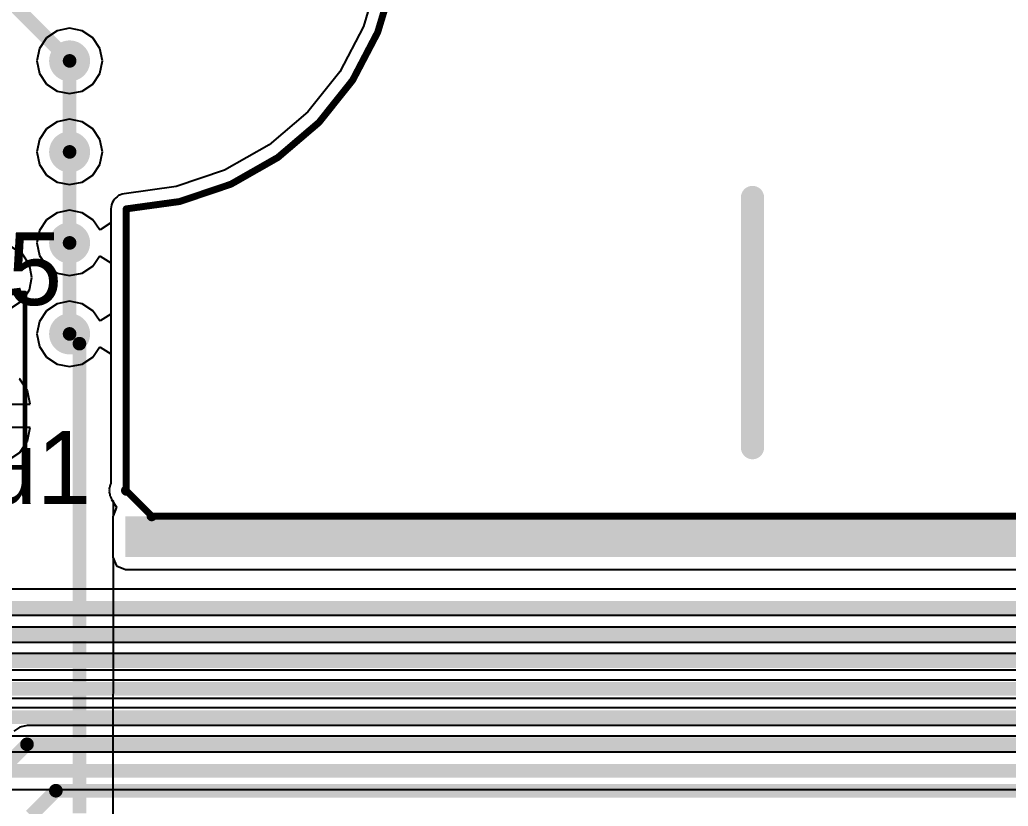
# Model space of a CAD drawing. Extents: x 17 to 262, y 47 to 156.
# Drawn here: x 74.95 to 85.81, y 63.81 to 72.45 of the extents above; entities that cross this region are included whole.
import ezdxf

# ---------------------------------------------------------------- set-up
doc = ezdxf.new("R2010")
doc.units = 0
doc.layers.get('0').update_dxf_attribs({"linetype": 'CONTINUOUS'})
for name, color, linetype in [('BOTTOMLAYER', 5, 'CONTINUOUS'), ('KEEPOUTLAYER', 6, 'CONTINUOUS'), ('MECHANICAL1', 6, 'CONTINUOUS'), ('MECHANICAL16', 56, 'CONTINUOUS'), ('MIDLAYER1', 16, 'CONTINUOUS'), ('MIDLAYER2', 76, 'CONTINUOUS'), ('MULTILAYER', 9, 'CONTINUOUS'), ('TOPLAYER', 1, 'CONTINUOUS'), ('TOPOVERLAY', 2, 'CONTINUOUS'), ('TOPPASTE', 8, 'CONTINUOUS'), ('TOPSOLDER', 216, 'CONTINUOUS'), ('VIAHOLELAYER', 16, 'CONTINUOUS')]:
    doc.layers.add(name, color=color, linetype=linetype)

# ---------------------------------------------------------------- blocks, each defined once
blk = doc.blocks.new('0402_CAP_15')
at = {"layer": 'MECHANICAL16'}
for points, const_width in [([(-0.95, -0.5), (-0.95, 0.508)], 0.0508), ([(0.965, 0.508), (-0.95, 0.508)], 0.0508), ([(0.965, -0.5), (0.965, 0.508)], 0.0508), ([(-0.6, -0.3), (-0.6, 0.305)], 0.0254), ([(0.61, 0.305), (-0.6, 0.305)], 0.0254), ([(0.508, 0.203), (-0.508, 0.203)], 0.203), ([(0.61, -0.3), (0.61, 0.305)], 0.0254), ([(0.508, -0.203), (-0.508, -0.203)], 0.203), ([(0.61, -0.3), (-0.6, -0.3)], 0.0254), ([(0.965, -0.5), (-0.95, -0.5)], 0.0508)]:
    blk.add_lwpolyline(points, dxfattribs=dict(at, const_width=const_width))
for points, const_width in [([(-0.963, 0.508, 1), (-0.937, 0.508, 1)], 0.0254), ([(-0.963, 0.508, 1), (-0.937, 0.508, 1)], 0.0254), ([(0.952, 0.508, 1), (0.978, 0.508, 1)], 0.0254), ([(0.952, 0.508, 1), (0.978, 0.508, 1)], 0.0254), ([(-0.606, 0.305, 1), (-0.594, 0.305, 1)], 0.0127), ([(-0.606, 0.305, 1), (-0.594, 0.305, 1)], 0.0127), ([(-0.559, 0.203, 1), (-0.457, 0.203, 1)], 0.102), ([(0.457, 0.203, 1), (0.559, 0.203, 1)], 0.102), ([(0.603, 0.305, 1), (0.616, 0.305, 1)], 0.0127), ([(0.603, 0.305, 1), (0.616, 0.305, 1)], 0.0127), ([(-0.559, -0.203, 1), (-0.457, -0.203, 1)], 0.102), ([(0.457, -0.203, 1), (0.559, -0.203, 1)], 0.102), ([(-0.606, -0.3, 1), (-0.594, -0.3, 1)], 0.0127), ([(-0.606, -0.3, 1), (-0.594, -0.3, 1)], 0.0127), ([(0.603, -0.3, 1), (0.616, -0.3, 1)], 0.0127), ([(0.603, -0.3, 1), (0.616, -0.3, 1)], 0.0127), ([(-0.963, -0.5, 1), (-0.937, -0.5, 1)], 0.0254), ([(-0.963, -0.5, 1), (-0.937, -0.5, 1)], 0.0254), ([(0.952, -0.5, 1), (0.978, -0.5, 1)], 0.0254), ([(0.952, -0.5, 1), (0.978, -0.5, 1)], 0.0254)]:
    blk.add_lwpolyline(points, format="xyb", close=True, dxfattribs=dict(at, const_width=const_width))
for points in [[(-0.712, -0.305), (-0.407, -0.305), (-0.712, 0.304), (-0.407, 0.304)], [(0.405, -0.305), (0.71, -0.305), (0.405, 0.304), (0.71, 0.304)]]:
    blk.add_solid(points, dxfattribs=at)
at = {"layer": 'TOPLAYER', "const_width": 0.127}
for points in [[(-0.59, 0.178, 1), (-0.463, 0.178, 1)], [(-0.336, 0.178, 1), (-0.209, 0.178, 1)], [(0.209, 0.178, 1), (0.336, 0.178, 1)], [(0.463, 0.178, 1), (0.59, 0.178, 1)], [(-0.59, -0.178, 1), (-0.463, -0.178, 1)], [(-0.336, -0.178, 1), (-0.209, -0.178, 1)], [(0.209, -0.178, 1), (0.336, -0.178, 1)], [(0.463, -0.178, 1), (0.59, -0.178, 1)]]:
    blk.add_lwpolyline(points, format="xyb", close=True, dxfattribs=at)
at = {"layer": 'TOPLAYER'}
for points in [[(-0.527, -0.305), (-0.273, -0.305), (-0.527, 0.305), (-0.273, 0.305)], [(0.273, -0.305), (0.527, -0.305), (0.273, 0.305), (0.527, 0.305)], [(-0.654, -0.178), (-0.146, -0.178), (-0.654, 0.178), (-0.146, 0.178)], [(0.146, -0.178), (0.654, -0.178), (0.146, 0.178), (0.654, 0.178)]]:
    blk.add_solid(points, dxfattribs=at)
at = {"layer": 'TOPOVERLAY', "const_width": 0.152}
blk.add_lwpolyline([(0, -0.01), (0, 0.025)], dxfattribs=at)
at = {"layer": 'TOPOVERLAY', "const_width": 0.0762}
for points in [[(-0.038, 0.025, 1), (0.038, 0.025, 1)], [(-0.038, -0.01, 1), (0.038, -0.01, 1)]]:
    blk.add_lwpolyline(points, format="xyb", close=True, dxfattribs=at)
at = {"layer": 'TOPPASTE', "const_width": 0.127}
for points in [[(-0.59, 0.178, 1), (-0.463, 0.178, 1)], [(-0.336, 0.178, 1), (-0.209, 0.178, 1)], [(0.209, 0.178, 1), (0.336, 0.178, 1)], [(0.463, 0.178, 1), (0.59, 0.178, 1)], [(-0.59, -0.178, 1), (-0.463, -0.178, 1)], [(-0.336, -0.178, 1), (-0.209, -0.178, 1)], [(0.209, -0.178, 1), (0.336, -0.178, 1)], [(0.463, -0.178, 1), (0.59, -0.178, 1)]]:
    blk.add_lwpolyline(points, format="xyb", close=True, dxfattribs=at)
at = {"layer": 'TOPPASTE'}
for points in [[(-0.527, -0.305), (-0.273, -0.305), (-0.527, 0.305), (-0.273, 0.305)], [(0.273, -0.305), (0.527, -0.305), (0.273, 0.305), (0.527, 0.305)], [(-0.654, -0.178), (-0.146, -0.178), (-0.654, 0.178), (-0.146, 0.178)], [(0.146, -0.178), (0.654, -0.178), (0.146, 0.178), (0.654, 0.178)]]:
    blk.add_solid(points, dxfattribs=at)
at = {"layer": 'TOPSOLDER', "const_width": 0.127}
for points in [[(-0.59, 0.178, 1), (-0.463, 0.178, 1)], [(-0.336, 0.178, 1), (-0.209, 0.178, 1)], [(0.209, 0.178, 1), (0.336, 0.178, 1)], [(0.463, 0.178, 1), (0.59, 0.178, 1)], [(-0.59, -0.178, 1), (-0.463, -0.178, 1)], [(-0.336, -0.178, 1), (-0.209, -0.178, 1)], [(0.209, -0.178, 1), (0.336, -0.178, 1)], [(0.463, -0.178, 1), (0.59, -0.178, 1)]]:
    blk.add_lwpolyline(points, format="xyb", close=True, dxfattribs=at)
at = {"layer": 'TOPSOLDER'}
for points in [[(-0.527, -0.305), (-0.273, -0.305), (-0.527, 0.305), (-0.273, 0.305)], [(0.273, -0.305), (0.527, -0.305), (0.273, 0.305), (0.527, 0.305)], [(-0.654, -0.178), (-0.146, -0.178), (-0.654, 0.178), (-0.146, 0.178)], [(0.146, -0.178), (0.654, -0.178), (0.146, 0.178), (0.654, 0.178)]]:
    blk.add_solid(points, dxfattribs=at)

msp = doc.modelspace()

# ---------------------------------------------------------------- linework, layer by layer
at = {"layer": 'BOTTOMLAYER'}
for p, q in [((78.888, 72.915), (78.726, 72.378)), ((78.726, 72.378), (78.466, 71.881)), ((78.466, 71.881), (78.116, 71.442)), ((78.116, 71.442), (77.69, 71.077)), ((77.69, 71.077), (77.202, 70.8)), ((77.202, 70.8), (76.67, 70.62)), ((76.67, 70.62), (76.098, 70.541)), ((75.978, 70.457), (75.966, 70.439)), ((75.987, 70.476), (75.978, 70.457)), ((75.996, 70.484), (75.987, 70.476)), ((76.002, 70.493), (75.996, 70.484)), ((76.02, 70.505), (76.002, 70.493)), ((76.036, 70.52), (76.02, 70.505)), ((76.047, 70.524), (76.036, 70.52)), ((76.057, 70.53), (76.047, 70.524)), ((76.078, 70.534), (76.057, 70.53)), ((76.098, 70.541), (76.078, 70.534)), ((75.957, 70.396), (75.953, 70.374)), ((75.953, 70.374), (75.953, 67.359)), ((75.958, 70.417), (75.957, 70.396)), ((75.964, 70.428), (75.958, 70.417)), ((75.966, 70.439), (75.964, 70.428)), ((74.981, 69.875), (74.864, 69.953)), ((75.058, 69.759), (74.981, 69.875)), ((75.086, 69.621), (75.058, 69.759)), ((75.058, 69.484), (75.086, 69.621)), ((74.981, 69.368), (75.058, 69.484)), ((74.864, 69.29), (74.981, 69.368)), ((75.938, 67.311), (75.935, 67.302)), ((75.94, 67.321), (75.938, 67.316)), ((75.938, 67.316), (75.938, 67.311)), ((75.941, 67.327), (75.94, 67.321)), ((75.943, 67.33), (75.941, 67.327)), ((75.944, 67.339), (75.943, 67.33)), ((75.945, 67.343), (75.944, 67.339)), ((75.95, 67.351), (75.945, 67.343)), ((75.951, 67.356), (75.95, 67.351)), ((75.953, 67.359), (75.951, 67.356)), ((75.935, 67.302), (75.935, 67.298)), ((75.935, 67.298), (75.936, 67.29)), ((75.936, 67.29), (75.935, 67.287)), ((75.935, 67.287), (75.936, 67.281)), ((75.936, 67.281), (75.935, 67.274)), ((75.935, 67.274), (75.936, 67.27)), ((75.936, 67.27), (75.935, 67.261)), ((75.935, 67.261), (75.935, 67.257)), ((75.935, 67.257), (75.937, 67.25)), ((75.937, 67.25), (75.937, 67.247)), ((75.937, 67.247), (75.94, 67.24)), ((75.94, 67.24), (75.94, 67.233)), ((75.94, 67.233), (75.942, 67.23)), ((75.942, 67.23), (75.943, 67.222)), ((75.943, 67.222), (75.944, 67.218)), ((75.944, 67.218), (75.948, 67.212)), ((75.948, 67.212), (75.948, 67.209)), ((75.948, 67.209), (75.952, 67.202)), ((75.952, 67.202), (75.955, 67.195)), ((75.955, 67.195), (75.957, 67.192)), ((75.957, 67.192), (75.959, 67.185)), ((75.959, 67.185), (75.961, 67.182)), ((75.961, 67.182), (75.966, 67.177)), ((75.966, 67.177), (75.967, 67.174)), ((75.967, 67.174), (75.973, 67.168)), ((75.973, 67.168), (75.977, 67.161)), ((75.977, 67.161), (75.978, 67.16)), ((75.978, 67.16), (75.978, 67)), ((75.978, 67), (75.976, 66.995)), ((75.976, 66.995), (75.976, 66.548)), ((75.976, 66.548), (75.978, 66.544)), ((75.978, 66.544), (75.974, 62.854))]:
    msp.add_line(p, q, dxfattribs=at)
at = {"layer": 'BOTTOMLAYER', "const_width": 0.225}
for points in [[(75.387, 72, 1), (75.612, 72, 1)], [(75.387, 71, 1), (75.612, 71, 1)], [(75.387, 70, 1), (75.612, 70, 1)], [(75.387, 69, 1), (75.612, 69, 1)]]:
    msp.add_lwpolyline(points, format="xyb", close=True, dxfattribs=at)
at = {"layer": 'KEEPOUTLAYER', "const_width": 0.0762}
for points in [[(78.883, 72.314), (79.054, 72.882)], [(78.608, 71.788), (78.883, 72.314)], [(78.238, 71.324), (78.608, 71.788)], [(77.787, 70.939), (78.238, 71.324)], [(77.271, 70.645), (77.787, 70.939)], [(76.709, 70.455), (77.271, 70.645)], [(76.121, 70.374), (76.709, 70.455)], [(76.121, 67.298), (76.121, 70.374)], [(76.102, 67.279), (76.103, 67.284)], [(76.102, 67.279), (76.103, 67.275)], [(76.103, 67.284), (76.104, 67.288)], [(76.103, 67.275), (76.104, 67.271)], [(76.104, 67.288), (76.106, 67.291)], [(76.104, 67.271), (76.106, 67.268)], [(76.106, 67.291), (76.109, 67.294)], [(76.109, 67.294), (76.113, 67.296)], [(76.113, 67.296), (76.117, 67.298)], [(76.117, 67.298), (76.121, 67.298)], [(76.106, 67.268), (76.109, 67.265)], [(76.109, 67.265), (76.112, 67.263)], [(76.112, 67.263), (76.116, 67.261)], [(76.116, 67.261), (76.12, 67.26)], [(76.12, 67.26), (76.124, 67.26)], [(76.124, 67.26), (76.128, 67.261)], [(76.128, 67.261), (76.132, 67.263)], [(76.132, 67.263), (76.135, 67.266)], [(76.135, 67.266), (76.388, 67.013)], [(76.382, 66.999), (76.383, 67.004)], [(76.382, 66.999), (76.383, 66.995)], [(76.383, 67.004), (76.385, 67.009)], [(76.383, 66.995), (76.384, 66.991)], [(76.384, 66.991), (76.386, 66.988)], [(76.385, 67.009), (76.388, 67.013)], [(76.386, 66.988), (76.389, 66.985)], [(76.389, 66.985), (76.392, 66.983)], [(76.392, 66.983), (76.395, 66.981)], [(76.395, 66.981), (76.399, 66.98)], [(76.399, 66.98), (76.403, 66.98)], [(76.403, 66.98), (76.407, 66.981)], [(76.407, 66.981), (76.411, 66.983)], [(76.411, 66.983), (76.414, 66.985)], [(76.414, 66.985), (76.417, 66.988)], [(76.417, 66.988), (76.419, 66.991)], [(76.419, 66.991), (76.42, 66.995)], [(76.42, 66.999), (117.925, 66.999)], [(76.42, 66.995), (76.42, 66.999)]]:
    msp.add_lwpolyline(points, dxfattribs=at)
at = {"layer": 'KEEPOUTLAYER', "const_width": 0.0381}
for points in [[(78.864, 72.314, 1), (78.902, 72.314, 1)], [(78.864, 72.314, 1), (78.902, 72.314, 1)], [(78.589, 71.788, 1), (78.627, 71.788, 1)], [(78.589, 71.788, 1), (78.627, 71.788, 1)], [(78.219, 71.324, 1), (78.257, 71.324, 1)], [(78.219, 71.324, 1), (78.257, 71.324, 1)], [(77.768, 70.939, 1), (77.806, 70.939, 1)], [(77.768, 70.939, 1), (77.806, 70.939, 1)], [(77.252, 70.645, 1), (77.29, 70.645, 1)], [(77.252, 70.645, 1), (77.29, 70.645, 1)], [(76.69, 70.455, 1), (76.728, 70.455, 1)], [(76.69, 70.455, 1), (76.728, 70.455, 1)], [(76.102, 70.374, 1), (76.14, 70.374, 1)], [(76.102, 70.374, 1), (76.14, 70.374, 1)], [(76.083, 67.279, 1), (76.121, 67.279, 1)], [(76.083, 67.279, 1), (76.121, 67.279, 1)], [(76.084, 67.284, 1), (76.122, 67.284, 1)], [(76.084, 67.284, 1), (76.122, 67.284, 1)], [(76.084, 67.275, 1), (76.122, 67.275, 1)], [(76.084, 67.275, 1), (76.122, 67.275, 1)], [(76.085, 67.288, 1), (76.123, 67.288, 1)], [(76.085, 67.288, 1), (76.123, 67.288, 1)], [(76.085, 67.271, 1), (76.123, 67.271, 1)], [(76.085, 67.271, 1), (76.123, 67.271, 1)], [(76.087, 67.291, 1), (76.125, 67.291, 1)], [(76.087, 67.291, 1), (76.125, 67.291, 1)], [(76.09, 67.294, 1), (76.128, 67.294, 1)], [(76.09, 67.294, 1), (76.128, 67.294, 1)], [(76.094, 67.296, 1), (76.132, 67.296, 1)], [(76.094, 67.296, 1), (76.132, 67.296, 1)], [(76.098, 67.298, 1), (76.136, 67.298, 1)], [(76.098, 67.298, 1), (76.136, 67.298, 1)], [(76.102, 67.298, 1), (76.14, 67.298, 1)], [(76.102, 67.298, 1), (76.14, 67.298, 1)], [(76.087, 67.268, 1), (76.125, 67.268, 1)], [(76.087, 67.268, 1), (76.125, 67.268, 1)], [(76.09, 67.265, 1), (76.128, 67.265, 1)], [(76.09, 67.265, 1), (76.128, 67.265, 1)], [(76.093, 67.263, 1), (76.131, 67.263, 1)], [(76.093, 67.263, 1), (76.131, 67.263, 1)], [(76.097, 67.261, 1), (76.135, 67.261, 1)], [(76.097, 67.261, 1), (76.135, 67.261, 1)], [(76.101, 67.26, 1), (76.139, 67.26, 1)], [(76.101, 67.26, 1), (76.139, 67.26, 1)], [(76.105, 67.26, 1), (76.143, 67.26, 1)], [(76.105, 67.26, 1), (76.143, 67.26, 1)], [(76.109, 67.261, 1), (76.147, 67.261, 1)], [(76.109, 67.261, 1), (76.147, 67.261, 1)], [(76.113, 67.263, 1), (76.151, 67.263, 1)], [(76.113, 67.263, 1), (76.151, 67.263, 1)], [(76.116, 67.266, 1), (76.154, 67.266, 1)], [(76.116, 67.266, 1), (76.154, 67.266, 1)], [(76.363, 66.999, 1), (76.401, 66.999, 1)], [(76.363, 66.999, 1), (76.401, 66.999, 1)], [(76.364, 67.004, 1), (76.402, 67.004, 1)], [(76.364, 67.004, 1), (76.402, 67.004, 1)], [(76.364, 66.995, 1), (76.402, 66.995, 1)], [(76.364, 66.995, 1), (76.402, 66.995, 1)], [(76.365, 66.991, 1), (76.403, 66.991, 1)], [(76.365, 66.991, 1), (76.403, 66.991, 1)], [(76.366, 67.009, 1), (76.404, 67.009, 1)], [(76.366, 67.009, 1), (76.404, 67.009, 1)], [(76.367, 66.988, 1), (76.405, 66.988, 1)], [(76.367, 66.988, 1), (76.405, 66.988, 1)], [(76.369, 67.013, 1), (76.407, 67.013, 1)], [(76.369, 67.013, 1), (76.407, 67.013, 1)], [(76.37, 66.985, 1), (76.408, 66.985, 1)], [(76.37, 66.985, 1), (76.408, 66.985, 1)], [(76.373, 66.983, 1), (76.411, 66.983, 1)], [(76.373, 66.983, 1), (76.411, 66.983, 1)], [(76.376, 66.981, 1), (76.415, 66.981, 1)], [(76.376, 66.981, 1), (76.415, 66.981, 1)], [(76.38, 66.98, 1), (76.418, 66.98, 1)], [(76.38, 66.98, 1), (76.418, 66.98, 1)], [(76.384, 66.98, 1), (76.422, 66.98, 1)], [(76.384, 66.98, 1), (76.422, 66.98, 1)], [(76.388, 66.981, 1), (76.426, 66.981, 1)], [(76.388, 66.981, 1), (76.426, 66.981, 1)], [(76.392, 66.983, 1), (76.43, 66.983, 1)], [(76.392, 66.983, 1), (76.43, 66.983, 1)], [(76.395, 66.985, 1), (76.433, 66.985, 1)], [(76.395, 66.985, 1), (76.433, 66.985, 1)], [(76.398, 66.988, 1), (76.436, 66.988, 1)], [(76.398, 66.988, 1), (76.436, 66.988, 1)], [(76.4, 66.991, 1), (76.438, 66.991, 1)], [(76.4, 66.991, 1), (76.438, 66.991, 1)], [(76.401, 66.999, 1), (76.439, 66.999, 1)], [(76.401, 66.999, 1), (76.439, 66.999, 1)], [(76.401, 66.995, 1), (76.439, 66.995, 1)], [(76.401, 66.995, 1), (76.439, 66.995, 1)]]:
    msp.add_lwpolyline(points, format="xyb", close=True, dxfattribs=at)
at = {"layer": 'KEEPOUTLAYER'}
msp.add_solid([(76.113, 66.548), (117.856, 66.548), (76.113, 66.995), (117.856, 66.995)], dxfattribs=at)
at = {"layer": 'MECHANICAL1', "const_width": 0.0762}
for points in [[(78.883, 72.314), (79.054, 72.882)], [(78.608, 71.788), (78.883, 72.314)], [(78.238, 71.324), (78.608, 71.788)], [(77.787, 70.939), (78.238, 71.324)], [(77.271, 70.645), (77.787, 70.939)], [(76.709, 70.455), (77.271, 70.645)], [(76.121, 70.374), (76.709, 70.455)], [(76.121, 67.298), (76.121, 70.374)], [(76.102, 67.279), (76.103, 67.284)], [(76.102, 67.279), (76.103, 67.275)], [(76.103, 67.284), (76.104, 67.288)], [(76.103, 67.275), (76.104, 67.271)], [(76.104, 67.288), (76.106, 67.291)], [(76.104, 67.271), (76.106, 67.268)], [(76.106, 67.291), (76.109, 67.294)], [(76.109, 67.294), (76.113, 67.296)], [(76.113, 67.296), (76.117, 67.298)], [(76.117, 67.298), (76.121, 67.298)], [(76.106, 67.268), (76.109, 67.265)], [(76.109, 67.265), (76.112, 67.263)], [(76.112, 67.263), (76.116, 67.261)], [(76.116, 67.261), (76.12, 67.26)], [(76.12, 67.26), (76.124, 67.26)], [(76.124, 67.26), (76.128, 67.261)], [(76.128, 67.261), (76.132, 67.263)], [(76.132, 67.263), (76.135, 67.266)], [(76.135, 67.266), (76.388, 67.013)], [(76.382, 66.999), (76.383, 67.004)], [(76.382, 66.999), (76.383, 66.995)], [(76.383, 67.004), (76.385, 67.009)], [(76.383, 66.995), (76.384, 66.991)], [(76.384, 66.991), (76.386, 66.988)], [(76.385, 67.009), (76.388, 67.013)], [(76.386, 66.988), (76.389, 66.985)], [(76.389, 66.985), (76.392, 66.983)], [(76.392, 66.983), (76.395, 66.981)], [(76.395, 66.981), (76.399, 66.98)], [(76.399, 66.98), (76.403, 66.98)], [(76.403, 66.98), (76.407, 66.981)], [(76.407, 66.981), (76.411, 66.983)], [(76.411, 66.983), (76.414, 66.985)], [(76.414, 66.985), (76.417, 66.988)], [(76.417, 66.988), (76.419, 66.991)], [(76.419, 66.991), (76.42, 66.995)], [(76.42, 66.999), (117.925, 66.999)], [(76.42, 66.995), (76.42, 66.999)]]:
    msp.add_lwpolyline(points, dxfattribs=at)
at = {"layer": 'MECHANICAL1', "const_width": 0.0381}
for points in [[(78.864, 72.314, 1), (78.902, 72.314, 1)], [(78.864, 72.314, 1), (78.902, 72.314, 1)], [(78.589, 71.788, 1), (78.627, 71.788, 1)], [(78.589, 71.788, 1), (78.627, 71.788, 1)], [(78.219, 71.324, 1), (78.257, 71.324, 1)], [(78.219, 71.324, 1), (78.257, 71.324, 1)], [(77.768, 70.939, 1), (77.806, 70.939, 1)], [(77.768, 70.939, 1), (77.806, 70.939, 1)], [(77.252, 70.645, 1), (77.29, 70.645, 1)], [(77.252, 70.645, 1), (77.29, 70.645, 1)], [(76.69, 70.455, 1), (76.728, 70.455, 1)], [(76.69, 70.455, 1), (76.728, 70.455, 1)], [(76.102, 70.374, 1), (76.14, 70.374, 1)], [(76.102, 70.374, 1), (76.14, 70.374, 1)], [(76.083, 67.279, 1), (76.121, 67.279, 1)], [(76.083, 67.279, 1), (76.121, 67.279, 1)], [(76.084, 67.284, 1), (76.122, 67.284, 1)], [(76.084, 67.284, 1), (76.122, 67.284, 1)], [(76.084, 67.275, 1), (76.122, 67.275, 1)], [(76.084, 67.275, 1), (76.122, 67.275, 1)], [(76.085, 67.288, 1), (76.123, 67.288, 1)], [(76.085, 67.288, 1), (76.123, 67.288, 1)], [(76.085, 67.271, 1), (76.123, 67.271, 1)], [(76.085, 67.271, 1), (76.123, 67.271, 1)], [(76.087, 67.291, 1), (76.125, 67.291, 1)], [(76.087, 67.291, 1), (76.125, 67.291, 1)], [(76.09, 67.294, 1), (76.128, 67.294, 1)], [(76.09, 67.294, 1), (76.128, 67.294, 1)], [(76.094, 67.296, 1), (76.132, 67.296, 1)], [(76.094, 67.296, 1), (76.132, 67.296, 1)], [(76.098, 67.298, 1), (76.136, 67.298, 1)], [(76.098, 67.298, 1), (76.136, 67.298, 1)], [(76.102, 67.298, 1), (76.14, 67.298, 1)], [(76.102, 67.298, 1), (76.14, 67.298, 1)], [(76.087, 67.268, 1), (76.125, 67.268, 1)], [(76.087, 67.268, 1), (76.125, 67.268, 1)], [(76.09, 67.265, 1), (76.128, 67.265, 1)], [(76.09, 67.265, 1), (76.128, 67.265, 1)], [(76.093, 67.263, 1), (76.131, 67.263, 1)], [(76.093, 67.263, 1), (76.131, 67.263, 1)], [(76.097, 67.261, 1), (76.135, 67.261, 1)], [(76.097, 67.261, 1), (76.135, 67.261, 1)], [(76.101, 67.26, 1), (76.139, 67.26, 1)], [(76.101, 67.26, 1), (76.139, 67.26, 1)], [(76.105, 67.26, 1), (76.143, 67.26, 1)], [(76.105, 67.26, 1), (76.143, 67.26, 1)], [(76.109, 67.261, 1), (76.147, 67.261, 1)], [(76.109, 67.261, 1), (76.147, 67.261, 1)], [(76.113, 67.263, 1), (76.151, 67.263, 1)], [(76.113, 67.263, 1), (76.151, 67.263, 1)], [(76.116, 67.266, 1), (76.154, 67.266, 1)], [(76.116, 67.266, 1), (76.154, 67.266, 1)], [(76.363, 66.999, 1), (76.401, 66.999, 1)], [(76.363, 66.999, 1), (76.401, 66.999, 1)], [(76.364, 67.004, 1), (76.402, 67.004, 1)], [(76.364, 67.004, 1), (76.402, 67.004, 1)], [(76.364, 66.995, 1), (76.402, 66.995, 1)], [(76.364, 66.995, 1), (76.402, 66.995, 1)], [(76.365, 66.991, 1), (76.403, 66.991, 1)], [(76.365, 66.991, 1), (76.403, 66.991, 1)], [(76.366, 67.009, 1), (76.404, 67.009, 1)], [(76.366, 67.009, 1), (76.404, 67.009, 1)], [(76.367, 66.988, 1), (76.405, 66.988, 1)], [(76.367, 66.988, 1), (76.405, 66.988, 1)], [(76.369, 67.013, 1), (76.407, 67.013, 1)], [(76.369, 67.013, 1), (76.407, 67.013, 1)], [(76.37, 66.985, 1), (76.408, 66.985, 1)], [(76.37, 66.985, 1), (76.408, 66.985, 1)], [(76.373, 66.983, 1), (76.411, 66.983, 1)], [(76.373, 66.983, 1), (76.411, 66.983, 1)], [(76.376, 66.981, 1), (76.415, 66.981, 1)], [(76.376, 66.981, 1), (76.415, 66.981, 1)], [(76.38, 66.98, 1), (76.418, 66.98, 1)], [(76.38, 66.98, 1), (76.418, 66.98, 1)], [(76.384, 66.98, 1), (76.422, 66.98, 1)], [(76.384, 66.98, 1), (76.422, 66.98, 1)], [(76.388, 66.981, 1), (76.426, 66.981, 1)], [(76.388, 66.981, 1), (76.426, 66.981, 1)], [(76.392, 66.983, 1), (76.43, 66.983, 1)], [(76.392, 66.983, 1), (76.43, 66.983, 1)], [(76.395, 66.985, 1), (76.433, 66.985, 1)], [(76.395, 66.985, 1), (76.433, 66.985, 1)], [(76.398, 66.988, 1), (76.436, 66.988, 1)], [(76.398, 66.988, 1), (76.436, 66.988, 1)], [(76.4, 66.991, 1), (76.438, 66.991, 1)], [(76.4, 66.991, 1), (76.438, 66.991, 1)], [(76.401, 66.999, 1), (76.439, 66.999, 1)], [(76.401, 66.999, 1), (76.439, 66.999, 1)], [(76.401, 66.995, 1), (76.439, 66.995, 1)], [(76.401, 66.995, 1), (76.439, 66.995, 1)]]:
    msp.add_lwpolyline(points, format="xyb", close=True, dxfattribs=at)
at = {"layer": 'MIDLAYER1'}
for p, q in [((78.888, 72.915), (78.726, 72.378)), ((75.363, 72.332), (75.246, 72.254)), ((75.5, 72.359), (75.363, 72.332)), ((75.637, 72.332), (75.5, 72.359)), ((75.754, 72.254), (75.637, 72.332)), ((78.726, 72.378), (78.466, 71.881)), ((75.246, 72.254), (75.168, 72.137)), ((75.832, 72.137), (75.754, 72.254)), ((75.168, 72.137), (75.141, 72)), ((75.859, 72), (75.832, 72.137)), ((75.141, 72), (75.168, 71.863)), ((75.832, 71.863), (75.859, 72)), ((78.466, 71.881), (78.116, 71.442)), ((75.168, 71.863), (75.246, 71.746)), ((75.754, 71.746), (75.832, 71.863)), ((75.246, 71.746), (75.363, 71.668)), ((75.363, 71.668), (75.5, 71.641)), ((75.5, 71.641), (75.637, 71.668)), ((75.637, 71.668), (75.754, 71.746)), ((78.116, 71.442), (77.69, 71.077)), ((75.363, 71.332), (75.246, 71.254)), ((75.5, 71.359), (75.363, 71.332)), ((75.637, 71.332), (75.5, 71.359)), ((75.754, 71.254), (75.637, 71.332)), ((75.246, 71.254), (75.168, 71.137)), ((75.832, 71.137), (75.754, 71.254)), ((75.168, 71.137), (75.141, 71)), ((75.859, 71), (75.832, 71.137)), ((75.141, 71), (75.168, 70.863)), ((75.832, 70.863), (75.859, 71)), ((77.69, 71.077), (77.202, 70.8)), ((75.168, 70.863), (75.246, 70.746)), ((75.754, 70.746), (75.832, 70.863)), ((77.202, 70.8), (76.67, 70.62)), ((75.246, 70.746), (75.363, 70.668)), ((75.637, 70.668), (75.754, 70.746)), ((75.363, 70.668), (75.5, 70.641)), ((75.5, 70.641), (75.637, 70.668)), ((76.67, 70.62), (76.098, 70.541)), ((75.978, 70.457), (75.966, 70.439)), ((75.987, 70.476), (75.978, 70.457)), ((75.996, 70.484), (75.987, 70.476)), ((76.002, 70.493), (75.996, 70.484)), ((76.02, 70.505), (76.002, 70.493)), ((76.036, 70.52), (76.02, 70.505)), ((76.047, 70.524), (76.036, 70.52)), ((76.057, 70.53), (76.047, 70.524)), ((76.078, 70.534), (76.057, 70.53)), ((76.098, 70.541), (76.078, 70.534)), ((75.5, 70.359), (75.363, 70.332)), ((75.637, 70.332), (75.5, 70.359)), ((75.957, 70.396), (75.953, 70.374)), ((75.953, 70.374), (75.953, 70.219)), ((75.958, 70.417), (75.957, 70.396)), ((75.964, 70.428), (75.958, 70.417)), ((75.966, 70.439), (75.964, 70.428)), ((75.246, 70.254), (75.168, 70.137)), ((75.363, 70.332), (75.246, 70.254)), ((75.754, 70.254), (75.637, 70.332)), ((75.826, 70.146), (75.754, 70.254)), ((75.168, 70.137), (75.141, 70)), ((75.835, 70.145), (75.826, 70.146)), ((75.953, 70.219), (75.835, 70.145)), ((75.141, 70), (75.168, 69.863)), ((75.168, 69.863), (75.246, 69.746)), ((75.754, 69.746), (75.826, 69.854)), ((75.826, 69.854), (75.835, 69.855)), ((75.835, 69.855), (75.953, 69.781)), ((75.246, 69.746), (75.363, 69.668)), ((75.637, 69.668), (75.754, 69.746)), ((75.953, 69.781), (75.953, 69.219)), ((75.363, 69.668), (75.5, 69.641)), ((75.5, 69.641), (75.637, 69.668)), ((75.363, 69.332), (75.246, 69.254)), ((75.5, 69.359), (75.363, 69.332)), ((75.637, 69.332), (75.5, 69.359)), ((75.754, 69.254), (75.637, 69.332)), ((75.246, 69.254), (75.168, 69.137)), ((75.826, 69.146), (75.754, 69.254)), ((75.953, 69.219), (75.835, 69.145)), ((75.168, 69.137), (75.141, 69)), ((75.835, 69.145), (75.826, 69.146)), ((75.141, 69), (75.168, 68.863)), ((75.168, 68.863), (75.246, 68.746)), ((75.754, 68.746), (75.826, 68.854)), ((75.826, 68.854), (75.835, 68.855)), ((75.835, 68.855), (75.953, 68.781)), ((75.246, 68.746), (75.363, 68.668)), ((75.637, 68.668), (75.754, 68.746)), ((75.953, 68.781), (75.953, 67.359)), ((75.363, 68.668), (75.5, 68.641)), ((75.5, 68.641), (75.637, 68.668)), ((75.938, 67.311), (75.935, 67.302)), ((75.94, 67.321), (75.938, 67.316)), ((75.938, 67.316), (75.938, 67.311)), ((75.941, 67.327), (75.94, 67.321)), ((75.943, 67.33), (75.941, 67.327)), ((75.944, 67.339), (75.943, 67.33)), ((75.945, 67.343), (75.944, 67.339)), ((75.95, 67.351), (75.945, 67.343)), ((75.951, 67.356), (75.95, 67.351)), ((75.953, 67.359), (75.951, 67.356)), ((75.935, 67.302), (75.935, 67.298)), ((75.935, 67.298), (75.936, 67.29)), ((75.936, 67.29), (75.935, 67.287)), ((75.935, 67.287), (75.936, 67.281)), ((75.936, 67.281), (75.935, 67.274)), ((75.935, 67.274), (75.936, 67.27)), ((75.936, 67.27), (75.935, 67.261)), ((75.935, 67.261), (75.935, 67.257)), ((75.935, 67.257), (75.937, 67.25)), ((75.937, 67.25), (75.937, 67.247)), ((75.937, 67.247), (75.94, 67.24)), ((75.94, 67.24), (75.94, 67.233)), ((75.94, 67.233), (75.942, 67.23)), ((75.942, 67.23), (75.943, 67.222)), ((75.943, 67.222), (75.944, 67.218)), ((75.944, 67.218), (75.948, 67.212)), ((75.948, 67.212), (75.948, 67.209)), ((75.948, 67.209), (75.952, 67.202)), ((75.952, 67.202), (75.955, 67.195)), ((75.955, 67.195), (75.957, 67.19)), ((75.957, 67.19), (75.959, 67.185)), ((75.959, 67.185), (75.961, 67.182)), ((75.961, 67.182), (76.015, 67.095)), ((76.015, 67.095), (75.978, 67.001)), ((75.978, 67.001), (75.976, 66.995)), ((75.976, 66.995), (75.976, 66.548)), ((75.976, 66.548), (76.016, 66.451)), ((76.016, 66.451), (76.113, 66.411)), ((76.113, 66.411), (117.856, 66.411)), ((120.472, 66.195), (70.509, 66.195)), ((70.878, 65.783), (120.448, 65.783)), ((120.936, 65.611), (73.965, 65.611)), ((74.05, 65.199), (120.85, 65.199)), ((119.911, 64.996), (74.239, 64.996)), ((74.325, 64.584), (119.826, 64.584)), ((119.541, 64.406), (74.538, 64.406)), ((74.623, 63.994), (119.456, 63.994))]:
    msp.add_line(p, q, dxfattribs=at)
at = {"layer": 'MIDLAYER1', "const_width": 0.225}
for points in [[(75.387, 72, 1), (75.612, 72, 1)], [(75.387, 71, 1), (75.612, 71, 1)], [(75.387, 70, 1), (75.612, 70, 1)], [(75.387, 69, 1), (75.612, 69, 1)]]:
    msp.add_lwpolyline(points, format="xyb", close=True, dxfattribs=at)
at = {"layer": 'MIDLAYER1', "const_width": 0.15}
for points in [[(70.424, 65.989), (120.472, 65.989)], [(73.965, 65.405), (120.936, 65.405)], [(74.239, 64.79), (119.911, 64.79)], [(74.538, 64.2), (118.934, 64.2)]]:
    msp.add_lwpolyline(points, dxfattribs=at)
at = {"layer": 'MIDLAYER2'}
for p, q in [((78.888, 72.915), (78.726, 72.378)), ((78.726, 72.378), (78.466, 71.881)), ((78.466, 71.881), (78.116, 71.442)), ((78.116, 71.442), (77.69, 71.077)), ((77.69, 71.077), (77.202, 70.8)), ((77.202, 70.8), (76.67, 70.62)), ((76.67, 70.62), (76.098, 70.541)), ((75.978, 70.457), (75.966, 70.439)), ((75.987, 70.476), (75.978, 70.457)), ((75.996, 70.484), (75.987, 70.476)), ((76.002, 70.493), (75.996, 70.484)), ((76.02, 70.505), (76.002, 70.493)), ((76.036, 70.52), (76.02, 70.505)), ((76.047, 70.524), (76.036, 70.52)), ((76.057, 70.53), (76.047, 70.524)), ((76.078, 70.534), (76.057, 70.53)), ((76.098, 70.541), (76.078, 70.534)), ((75.957, 70.396), (75.953, 70.374)), ((75.953, 70.374), (75.953, 67.359)), ((75.958, 70.417), (75.957, 70.396)), ((75.964, 70.428), (75.958, 70.417)), ((75.966, 70.439), (75.964, 70.428)), ((74.981, 69.875), (74.864, 69.953)), ((75.058, 69.759), (74.981, 69.875)), ((75.086, 69.621), (75.058, 69.759)), ((75.058, 69.484), (75.086, 69.621)), ((74.981, 69.368), (75.058, 69.484)), ((74.864, 69.29), (74.981, 69.368)), ((75.938, 67.311), (75.935, 67.302)), ((75.94, 67.321), (75.938, 67.316)), ((75.938, 67.316), (75.938, 67.311)), ((75.941, 67.327), (75.94, 67.321)), ((75.943, 67.33), (75.941, 67.327)), ((75.944, 67.339), (75.943, 67.33)), ((75.945, 67.343), (75.944, 67.339)), ((75.95, 67.351), (75.945, 67.343)), ((75.951, 67.356), (75.95, 67.351)), ((75.953, 67.359), (75.951, 67.356)), ((75.935, 67.302), (75.935, 67.298)), ((75.935, 67.298), (75.936, 67.29)), ((75.936, 67.29), (75.935, 67.287)), ((75.935, 67.287), (75.936, 67.281)), ((75.936, 67.281), (75.935, 67.274)), ((75.935, 67.274), (75.936, 67.27)), ((75.936, 67.27), (75.935, 67.261)), ((75.935, 67.261), (75.935, 67.257)), ((75.935, 67.257), (75.937, 67.25)), ((75.937, 67.25), (75.937, 67.247)), ((75.937, 67.247), (75.94, 67.24)), ((75.94, 67.24), (75.94, 67.233)), ((75.94, 67.233), (75.942, 67.23)), ((75.942, 67.23), (75.943, 67.222)), ((75.943, 67.222), (75.944, 67.218)), ((75.944, 67.218), (75.948, 67.212)), ((75.948, 67.212), (75.948, 67.209)), ((75.948, 67.209), (75.952, 67.202)), ((75.952, 67.202), (75.955, 67.195)), ((75.955, 67.195), (75.957, 67.19)), ((75.957, 67.19), (75.959, 67.185)), ((75.959, 67.185), (75.961, 67.182)), ((75.961, 67.182), (76.015, 67.095)), ((76.015, 67.095), (75.978, 67.001)), ((75.978, 67.001), (75.976, 66.995)), ((75.976, 66.995), (75.976, 66.548)), ((75.976, 66.548), (76.016, 66.451)), ((76.016, 66.451), (76.113, 66.411)), ((76.113, 66.411), (117.856, 66.411)), ((120.97, 65.906), (73.327, 65.906)), ((73.412, 65.494), (120.885, 65.494)), ((120.311, 65.306), (74.664, 65.306)), ((74.749, 64.894), (120.226, 64.894)), ((74.953, 64.681), (74.886, 64.636)), ((75.032, 64.697), (74.953, 64.681)), ((119.878, 64.697), (75.032, 64.697))]:
    msp.add_line(p, q, dxfattribs=at)
for points, const_width in [([(75.387, 72, 1), (75.612, 72, 1)], 0.225), ([(75.387, 71, 1), (75.612, 71, 1)], 0.225), ([(75.387, 70, 1), (75.612, 70, 1)], 0.225), ([(75.387, 69, 1), (75.612, 69, 1)], 0.225), ([(74.994, 64.491, 1), (75.069, 64.491, 1)], 0.075), ([(74.994, 64.491, 1), (75.069, 64.491, 1)], 0.075), ([(75.311, 63.981, 1), (75.386, 63.981, 1)], 0.075), ([(75.311, 63.981, 1), (75.386, 63.981, 1)], 0.075)]:
    msp.add_lwpolyline(points, format="xyb", close=True, dxfattribs=dict(at, const_width=const_width))
at = {"layer": 'MIDLAYER2', "const_width": 0.15}
for points in [[(73.327, 65.7), (120.97, 65.7)], [(74.664, 65.1), (120.311, 65.1)], [(74.447, 63.906), (75.032, 64.491)], [(75.032, 64.491), (119.878, 64.491)], [(75.073, 63.706), (75.349, 63.981)], [(75.349, 63.981), (117.925, 63.981)]]:
    msp.add_lwpolyline(points, dxfattribs=at)
at = {"layer": 'MULTILAYER', "const_width": 0.225}
for points in [[(75.387, 72, 1), (75.612, 72, 1)], [(75.387, 71, 1), (75.612, 71, 1)], [(75.387, 70, 1), (75.612, 70, 1)], [(75.387, 69, 1), (75.612, 69, 1)]]:
    msp.add_lwpolyline(points, format="xyb", close=True, dxfattribs=at)
at = {"layer": 'TOPLAYER'}
for p, q in [((78.888, 72.915), (78.726, 72.378)), ((78.726, 72.378), (78.466, 71.881)), ((78.466, 71.881), (78.116, 71.442)), ((78.116, 71.442), (77.69, 71.077)), ((77.69, 71.077), (77.202, 70.8)), ((77.202, 70.8), (76.67, 70.62)), ((76.67, 70.62), (76.098, 70.541)), ((75.978, 70.457), (75.966, 70.439)), ((75.987, 70.476), (75.978, 70.457)), ((75.996, 70.484), (75.987, 70.476)), ((76.002, 70.493), (75.996, 70.484)), ((76.02, 70.505), (76.002, 70.493)), ((76.036, 70.52), (76.02, 70.505)), ((76.047, 70.524), (76.036, 70.52)), ((76.057, 70.53), (76.047, 70.524)), ((76.078, 70.534), (76.057, 70.53)), ((76.098, 70.541), (76.078, 70.534)), ((75.957, 70.396), (75.953, 70.374)), ((75.953, 70.374), (75.953, 67.359)), ((75.958, 70.417), (75.957, 70.396)), ((75.964, 70.428), (75.958, 70.417)), ((75.966, 70.439), (75.964, 70.428)), ((74.981, 69.875), (74.933, 69.907)), ((75.058, 69.759), (74.981, 69.875)), ((75.086, 69.621), (75.058, 69.759)), ((75.058, 69.484), (75.086, 69.621)), ((74.981, 69.368), (75.058, 69.484)), ((74.933, 69.336), (74.981, 69.368)), ((74.952, 68.502), (74.946, 68.506)), ((75.037, 68.376), (74.952, 68.502)), ((75.066, 68.227), (75.037, 68.376)), ((74.5, 68.227), (75.066, 68.227)), ((75.066, 68.227), (75.066, 68.227)), ((75.066, 67.973), (74.627, 67.973)), ((75.037, 67.824), (75.066, 67.973)), ((74.952, 67.698), (75.037, 67.824)), ((74.826, 67.614), (74.952, 67.698)), ((75.938, 67.311), (75.935, 67.302)), ((75.94, 67.321), (75.938, 67.316)), ((75.938, 67.316), (75.938, 67.311)), ((75.941, 67.327), (75.94, 67.321)), ((75.943, 67.33), (75.941, 67.327)), ((75.944, 67.339), (75.943, 67.33)), ((75.945, 67.343), (75.944, 67.339)), ((75.95, 67.351), (75.945, 67.343)), ((75.951, 67.356), (75.95, 67.351)), ((75.953, 67.359), (75.951, 67.356)), ((75.935, 67.302), (75.935, 67.298)), ((75.935, 67.298), (75.936, 67.29)), ((75.936, 67.29), (75.935, 67.287)), ((75.935, 67.287), (75.936, 67.281)), ((75.936, 67.281), (75.935, 67.274)), ((75.935, 67.274), (75.936, 67.27)), ((75.936, 67.27), (75.935, 67.261)), ((75.935, 67.261), (75.935, 67.257)), ((75.935, 67.257), (75.937, 67.25)), ((75.937, 67.25), (75.937, 67.247)), ((75.937, 67.247), (75.94, 67.24)), ((75.94, 67.24), (75.94, 67.233)), ((75.94, 67.233), (75.942, 67.23)), ((75.942, 67.23), (75.943, 67.222)), ((75.943, 67.222), (75.944, 67.218)), ((75.944, 67.218), (75.948, 67.212)), ((75.948, 67.212), (75.948, 67.209)), ((75.948, 67.209), (75.952, 67.202)), ((75.952, 67.202), (75.955, 67.195)), ((75.955, 67.195), (75.957, 67.192)), ((75.957, 67.192), (75.959, 67.185)), ((75.959, 67.185), (75.961, 67.182)), ((75.961, 67.182), (75.966, 67.177)), ((75.966, 67.177), (75.967, 67.174)), ((75.967, 67.174), (75.973, 67.168)), ((75.973, 67.168), (75.977, 67.161)), ((75.977, 67.161), (75.978, 67.16)), ((75.978, 67.16), (75.978, 67)), ((75.978, 67), (75.976, 66.995)), ((75.976, 66.995), (75.976, 66.548)), ((75.976, 66.548), (75.978, 66.544)), ((75.978, 66.544), (75.974, 62.854))]:
    msp.add_line(p, q, dxfattribs=at)
at = {"layer": 'TOPLAYER', "const_width": 0.15}
for points in [[(74.5, 73), (75.5, 72)], [(75.5, 71), (75.5, 72)], [(75.5, 70), (75.5, 71)], [(75.5, 69), (75.5, 70)], [(75.5, 69), (75.607, 68.893)], [(75.607, 63.734), (75.607, 68.893)]]:
    msp.add_lwpolyline(points, dxfattribs=at)
at = {"layer": 'TOPLAYER'}
for points, const_width in [([(75.387, 72, 1), (75.612, 72, 1)], 0.225), ([(75.462, 72, 1), (75.537, 72, 1)], 0.075), ([(75.462, 72, 1), (75.537, 72, 1)], 0.075), ([(75.387, 71, 1), (75.612, 71, 1)], 0.225), ([(75.462, 71, 1), (75.537, 71, 1)], 0.075), ([(75.462, 71, 1), (75.537, 71, 1)], 0.075), ([(75.387, 70, 1), (75.612, 70, 1)], 0.225), ([(75.462, 70, 1), (75.537, 70, 1)], 0.075), ([(75.462, 70, 1), (75.537, 70, 1)], 0.075), ([(75.387, 69, 1), (75.612, 69, 1)], 0.225), ([(75.462, 69, 1), (75.537, 69, 1)], 0.075), ([(75.462, 69, 1), (75.537, 69, 1)], 0.075), ([(75.57, 68.893, 1), (75.645, 68.893, 1)], 0.075), ([(75.57, 68.893, 1), (75.645, 68.893, 1)], 0.075)]:
    msp.add_lwpolyline(points, format="xyb", close=True, dxfattribs=dict(at, const_width=const_width))
at = {"layer": 'TOPOVERLAY', "const_width": 0.254}
msp.add_lwpolyline([(83, 67.75), (83, 70.5)], dxfattribs=at)
at = {"layer": 'TOPOVERLAY', "const_width": 0.127}
for points in [[(82.936, 70.5, 1), (83.063, 70.5, 1)], [(82.936, 67.75, 1), (83.063, 67.75, 1)]]:
    msp.add_lwpolyline(points, format="xyb", close=True, dxfattribs=at)
at = {"layer": 'VIAHOLELAYER', "const_width": 0.1}
for points in [[(75.45, 72, 1), (75.55, 72, 1)], [(75.45, 71, 1), (75.55, 71, 1)], [(75.45, 70, 1), (75.55, 70, 1)], [(75.45, 69, 1), (75.55, 69, 1)]]:
    msp.add_lwpolyline(points, format="xyb", close=True, dxfattribs=at)

# ---------------------------------------------------------------- block references
at = {"rotation": 270}
msp.add_blockref('0402_CAP_15', (74.5, 68.5), dxfattribs=at)

# ---------------------------------------------------------------- texts
at = {"layer": 'TOPOVERLAY'}
for s, p in [('C5', (74.048, 69.317)), ('0u1', (73.952, 67.132))]:
    msp.add_text(s, height=0.8, dxfattribs=at).set_placement(p)

doc.saveas('drawing.dxf')
